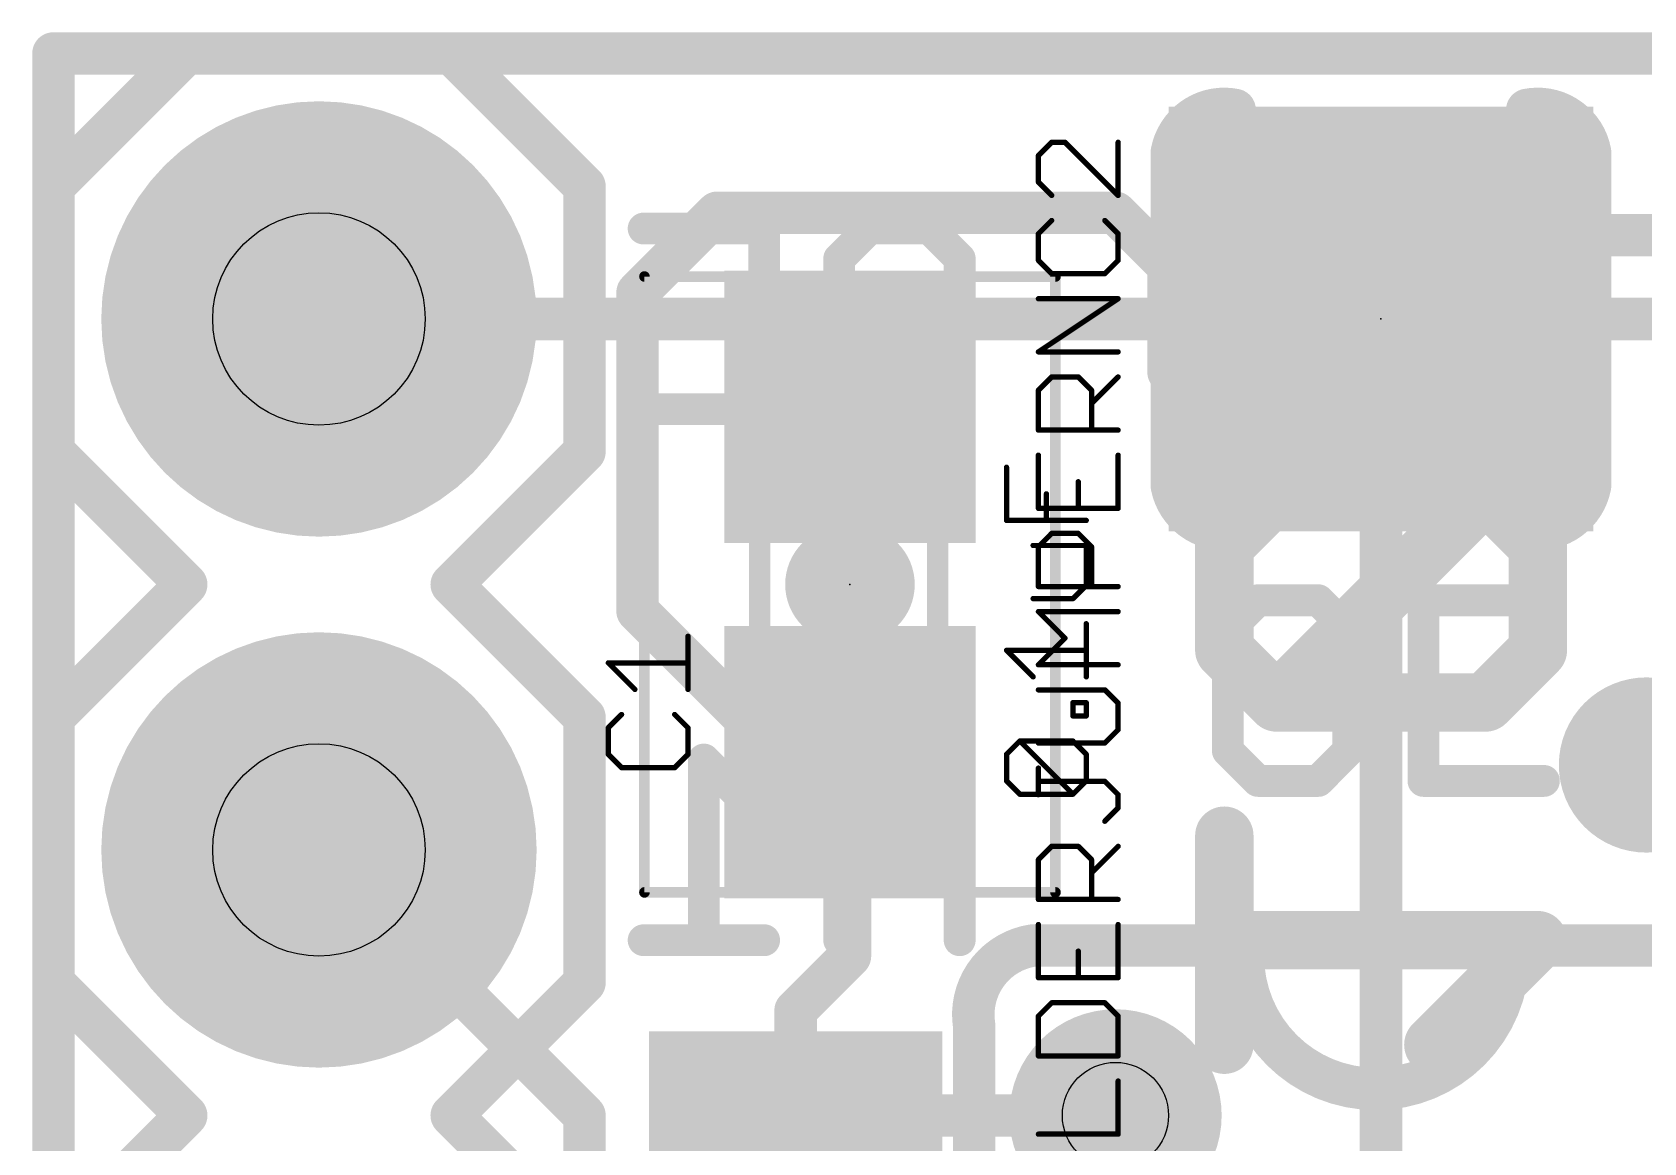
# Model space of a CAD drawing. Extents: x -98 to 13, y 0 to 18.
# Drawn here: x -0.1 to 7.61, y 12.57 to 17.88 of the extents above; entities that cross this region are included whole.
import ezdxf

# ---------------------------------------------------------------- set-up
doc = ezdxf.new("R2010")
doc.units = 0
for name, color, linetype in [('1', 12, 'CONTINUOUS'), ('16', 132, 'CONTINUOUS'), ('17', 110, 'CONTINUOUS'), ('18', 110, 'CONTINUOUS'), ('20', 53, 'CONTINUOUS'), ('21', 53, 'CONTINUOUS'), ('22', 53, 'CONTINUOUS'), ('23', 53, 'CONTINUOUS'), ('25', 253, 'CONTINUOUS'), ('27', 253, 'CONTINUOUS'), ('29', 253, 'CONTINUOUS'), ('30', 253, 'CONTINUOUS'), ('31', 253, 'CONTINUOUS'), ('39', 12, 'CONTINUOUS'), ('44', 253, 'CONTINUOUS'), ('51', 53, 'CONTINUOUS')]:
    doc.layers.add(name, color=color, linetype=linetype)

# ---------------------------------------------------------------- blocks, each defined once
blk = doc.blocks.new('RECT')
blk.add_solid([(-0.5, -0.5), (0.5, -0.5), (-0.5, 0.5), (0.5, 0.5)])
blk = doc.blocks.new('PIE')
at = {"const_width": 0.5}
blk.add_lwpolyline([(0, -0.25, 1), (0, 0.25, 1), (0, -0.25)], format="xyb", dxfattribs=at)
blk = doc.blocks.new('ROUNDP')
at = {"const_width": 0.5}
blk.add_lwpolyline([(0, -0.25, 1), (0, 0.25, 1), (0, -0.25)], format="xyb", dxfattribs=at)
blk = doc.blocks.new('ROUNDV')
at = {"const_width": 0.5}
blk.add_lwpolyline([(0, -0.25, 1), (0, 0.25, 1), (0, -0.25)], format="xyb", dxfattribs=at)

msp = doc.modelspace()

# ---------------------------------------------------------------- linework, layer by layer
at = {"layer": '1'}
for points, const_width in [([(0, 17.78), (12.7, 17.78)], 0.2032), ([(0, 0), (0, 17.78)], 0.2032), ([(3.175, 17.018), (2.794, 16.637)], 0.2032), ([(5.08, 17.018), (3.175, 17.018)], 0.2032), ([(5.334, 16.764), (5.08, 17.018)], 0.2032), ([(6.35, 16.9109), (7.8939, 16.9109)], 0.2032), ([(5.334, 16.256), (5.334, 16.764)], 0.2032), ([(2.794, 15.113), (2.794, 16.637)], 0.2032), ([(5.4927, 16.0973), (5.334, 16.256)], 0.2032), ([(6.35, 16.0973), (5.4927, 16.0973)], 0.2032), ([(3.317, 14.59), (2.794, 15.113)], 0.2032), ([(3.81, 14.39), (3.317, 14.59)], 0.2032), ([(3.81, 14.39), (3.81, 13.97)], 0.254), ([(3.81, 13.462), (3.81, 14.39)], 0.2032), ([(2.54, 12.7), (1.27, 13.97)], 0.2032), ([(3.55, 13.202), (3.81, 13.462)], 0.2032), ([(3.55, 12.7), (3.55, 13.202)], 0.2032), ([(2.54, 11.557), (2.54, 12.7)], 0.2032), ([(3.55, 12.7), (5.08, 12.7)], 0.2032)]:
    msp.add_lwpolyline(points, dxfattribs=dict(at, const_width=const_width))
for points, const_width in [([(0, 17.8308, 1), (0, 17.7292)], 0.1016), ([(0.0508, 17.78, 1), (-0.0508, 17.78)], 0.1016), ([(3.175, 17.0688, 1), (3.175, 16.9672)], 0.1016), ([(3.2109, 16.9821, 1), (3.1391, 17.0539)], 0.1016), ([(5.1159, 17.0539, 1), (5.0441, 16.9821)], 0.1016), ([(5.08, 16.9672, 1), (5.08, 17.0688)], 0.1016), ([(6.35, 16.9617, 1), (6.35, 16.8601)], 0.1016), ([(5.3848, 16.764, 1), (5.2832, 16.764)], 0.1016), ([(5.2981, 16.7281, 1), (5.3699, 16.7999)], 0.1016), ([(2.8448, 16.637, 1), (2.7432, 16.637)], 0.1016), ([(2.7581, 16.6729, 1), (2.8299, 16.6011)], 0.1016), ([(5.3699, 16.2919, 1), (5.2981, 16.2201)], 0.1016), ([(5.2832, 16.256, 1), (5.3848, 16.256)], 0.1016), ([(5.4927, 16.1481, 1), (5.4927, 16.0465)], 0.1016), ([(6.35, 16.0465, 1), (6.35, 16.1481)], 0.1016), ([(5.4568, 16.0614, 1), (5.5286, 16.1332)], 0.1016), ([(2.8299, 15.1489, 1), (2.7581, 15.0771)], 0.1016), ([(2.7432, 15.113, 1), (2.8448, 15.113)], 0.1016), ([(3.3361, 14.6371, 1), (3.2979, 14.5429)], 0.1016), ([(3.2811, 14.5541, 1), (3.3529, 14.6259)], 0.1016), ([(3.8735, 14.39, 1), (3.7465, 14.39)], 0.127), ([(3.8608, 14.39, 1), (3.7592, 14.39)], 0.1016), ([(3.7909, 14.3429, 1), (3.8291, 14.4371)], 0.1016), ([(1.3059, 14.0059, 1), (1.2341, 13.9341)], 0.1016), ([(3.7465, 13.97, 1), (3.8735, 13.97)], 0.127), ([(3.7592, 13.462, 1), (3.8608, 13.462)], 0.1016), ([(3.8459, 13.4261, 1), (3.7741, 13.4979)], 0.1016), ([(3.6008, 13.202, 1), (3.4992, 13.202)], 0.1016), ([(3.5141, 13.2379, 1), (3.5859, 13.1661)], 0.1016), ([(2.5908, 12.7, 1), (2.4892, 12.7)], 0.1016), ([(3.55, 12.7508, 1), (3.55, 12.6492)], 0.1016), ([(5.08, 12.6492, 1), (5.08, 12.7508)], 0.1016), ([(2.5041, 12.6641, 1), (2.5759, 12.7359)], 0.1016), ([(3.4992, 12.7, 1), (3.6008, 12.7)], 0.1016)]:
    msp.add_lwpolyline(points, format="xyb", dxfattribs=dict(at, const_width=const_width))
at = {"layer": '16', "const_width": 0.2032}
for points in [[(0, 17.78), (12.7, 17.78)], [(0, 0), (0, 17.78)], [(6.35, 16.51), (1.27, 16.51)], [(6.35, 6.35), (6.35, 16.51)], [(11.43, 16.51), (6.35, 16.51)], [(5.08, 12.7), (5.08, 4.064)]]:
    msp.add_lwpolyline(points, dxfattribs=at)
at = {"layer": '16', "const_width": 0.1016}
for points in [[(0, 17.8308, 1), (0, 17.7292)], [(0.0508, 17.78, 1), (-0.0508, 17.78)], [(1.27, 16.5608, 1), (1.27, 16.4592)], [(6.4008, 16.51, 1), (6.2992, 16.51)], [(6.35, 16.5608, 1), (6.35, 16.4592)], [(6.35, 16.4592, 1), (6.35, 16.5608)], [(5.1308, 12.7, 1), (5.0292, 12.7)]]:
    msp.add_lwpolyline(points, format="xyb", dxfattribs=at)
at = {"layer": '20', "const_width": 0.2032}
for points in [[(12.7, 17.78), (0, 17.78)], [(0, 17.78), (0, 0)]]:
    msp.add_lwpolyline(points, dxfattribs=at)
at = {"layer": '20', "const_width": 0.1016}
for points in [[(0, 17.8308, 1), (0, 17.7292)], [(0.0508, 17.78, 1), (-0.0508, 17.78)]]:
    msp.add_lwpolyline(points, format="xyb", dxfattribs=at)
at = {"layer": '21'}
for points, const_width in [([(0, 17.145), (0.635, 17.78)], 0.2032), ([(0.635, 17.78), (1.905, 17.78)], 0.2032), ([(1.905, 17.78), (2.54, 17.145)], 0.2032), ([(5.35, 15.71), (5.35, 17.31)], 0.2032), ([(7.35, 17.31), (7.35, 15.71)], 0.2032), ([(0, 15.875), (0, 17.145)], 0.2032), ([(2.54, 17.145), (2.54, 15.875)], 0.2032), ([(0, 15.875), (0.635, 15.24)], 0.2032), ([(1.905, 15.24), (2.54, 15.875)], 0.2032), ([(3.7795, 15.24), (3.8405, 15.24)], 0.5588), ([(0, 14.605), (0.635, 15.24)], 0.2032), ([(1.905, 15.24), (2.54, 14.605)], 0.2032), ([(5.7617, 15.1645), (5.6177, 15.0205)], 0.1524), ([(6.0499, 15.1645), (5.7617, 15.1645)], 0.1524), ([(6.1939, 15.0205), (6.0499, 15.1645)], 0.1524), ([(7.1294, 15.1645), (6.5532, 15.1645)], 0.1524), ([(6.5532, 15.1645), (6.5532, 14.3002)], 0.1524), ([(5.6177, 15.0205), (5.6177, 14.4443)], 0.1524), ([(6.1939, 14.4443), (6.1939, 15.0205)], 0.1524), ([(6.5532, 14.7324), (6.8413, 14.7324)], 0.1524), ([(0, 13.335), (0, 14.605)], 0.2032), ([(2.54, 14.605), (2.54, 13.335)], 0.2032), ([(5.6177, 14.4443), (5.7617, 14.3002)], 0.1524), ([(6.0499, 14.3002), (6.1939, 14.4443)], 0.1524), ([(5.7617, 14.3002), (6.0499, 14.3002)], 0.1524), ([(6.5532, 14.3002), (7.1294, 14.3002)], 0.1524), ([(4.6847, 13.5128), (5.6896, 13.5128)], 0.2032), ([(7.8026, 13.5128), (6.9596, 13.5128)], 0.2032), ([(0.635, 12.7), (0, 13.335)], 0.2032), ([(2.54, 13.335), (1.905, 12.7)], 0.2032), ([(4.4037, 13.1318), (4.4037, 4.5482)], 0.2032), ([(0, 12.065), (0.635, 12.7)], 0.2032), ([(1.905, 12.7), (2.54, 12.065)], 0.2032)]:
    msp.add_lwpolyline(points, dxfattribs=dict(at, const_width=const_width))
for points, const_width in [([(0.635, 17.8308, 1), (0.635, 17.7292)], 0.1016), ([(0.6709, 17.7441, 1), (0.5991, 17.8159)], 0.1016), ([(1.9409, 17.8159, 1), (1.8691, 17.7441)], 0.1016), ([(1.905, 17.7292, 1), (1.905, 17.8308)], 0.1016), ([(5.65, 17.51, 0.4144), (5.35, 17.31)], 0.2032), ([(5.64, 17.4602, 1), (5.66, 17.5598)], 0.1016), ([(7.35, 17.31, 0.4144), (7.05, 17.51)], 0.2032), ([(7.04, 17.5598, 1), (7.06, 17.4602)], 0.1016), ([(5.4008, 17.31, 1), (5.2992, 17.31)], 0.1016), ([(5.3002, 17.3199, 1), (5.3998, 17.3001)], 0.1016), ([(7.4008, 17.31, 1), (7.2992, 17.31)], 0.1016), ([(7.3002, 17.3001, 1), (7.3998, 17.3199)], 0.1016), ([(0.0508, 17.145, 1), (-0.0508, 17.145)], 0.1016), ([(-0.0359, 17.1809, 1), (0.0359, 17.1091)], 0.1016), ([(2.5908, 17.145, 1), (2.4892, 17.145)], 0.1016), ([(2.5041, 17.1091, 1), (2.5759, 17.1809)], 0.1016), ([(0.0359, 15.9109, 1), (-0.0359, 15.8391)], 0.1016), ([(2.5759, 15.8391, 1), (2.5041, 15.9109)], 0.1016), ([(-0.0508, 15.875, 1), (0.0508, 15.875)], 0.1016), ([(2.4892, 15.875, 1), (2.5908, 15.875)], 0.1016), ([(5.35, 15.71, 0.4144), (5.65, 15.51)], 0.2032), ([(5.3998, 15.7199, 1), (5.3002, 15.7001)], 0.1016), ([(7.05, 15.51, 0.4146), (7.35, 15.71)], 0.2032), ([(7.3998, 15.7001, 1), (7.3002, 15.7199)], 0.1016), ([(5.2992, 15.71, 1), (5.4008, 15.71)], 0.1016), ([(7.2992, 15.71, 1), (7.4008, 15.71)], 0.1016), ([(5.66, 15.4602, 1), (5.64, 15.5598)], 0.1016), ([(7.06, 15.5598, 1), (7.04, 15.4602)], 0.1016), ([(3.7795, 15.3797, 1), (3.7795, 15.1003)], 0.2794), ([(3.8405, 15.1003, 1), (3.8405, 15.3797)], 0.2794), ([(0.6709, 15.2041, 1), (0.5991, 15.2759)], 0.1016), ([(1.9409, 15.2759, 1), (1.8691, 15.2041)], 0.1016), ([(0.5991, 15.2041, 1), (0.6709, 15.2759)], 0.1016), ([(1.8691, 15.2759, 1), (1.9409, 15.2041)], 0.1016), ([(5.7617, 15.2026, 1), (5.7617, 15.1264)], 0.0762), ([(5.7887, 15.1376, 1), (5.7348, 15.1915)], 0.0762), ([(6.0768, 15.1915, 1), (6.0229, 15.1376)], 0.0762), ([(6.0499, 15.1264, 1), (6.0499, 15.2026)], 0.0762), ([(6.5532, 15.2026, 1), (6.5532, 15.1264)], 0.0762), ([(6.5913, 15.1645, 1), (6.5151, 15.1645)], 0.0762), ([(7.1294, 15.1264, 1), (7.1294, 15.2026)], 0.0762), ([(5.5907, 15.0474, 1), (5.6446, 14.9935)], 0.0762), ([(5.6558, 15.0205, 1), (5.5796, 15.0205)], 0.0762), ([(6.232, 15.0205, 1), (6.1558, 15.0205)], 0.0762), ([(6.167, 14.9935, 1), (6.2208, 15.0474)], 0.0762), ([(6.5532, 14.7705, 1), (6.5532, 14.6943)], 0.0762), ([(6.8413, 14.6943, 1), (6.8413, 14.7705)], 0.0762), ([(0.0508, 14.605, 1), (-0.0508, 14.605)], 0.1016), ([(-0.0359, 14.6409, 1), (0.0359, 14.5691)], 0.1016), ([(2.5908, 14.605, 1), (2.4892, 14.605)], 0.1016), ([(2.5041, 14.5691, 1), (2.5759, 14.6409)], 0.1016), ([(5.6446, 14.4712, 1), (5.5907, 14.4173)], 0.0762), ([(6.2208, 14.4173, 1), (6.167, 14.4712)], 0.0762), ([(5.5796, 14.4443, 1), (5.6558, 14.4443)], 0.0762), ([(6.1558, 14.4443, 1), (6.232, 14.4443)], 0.0762), ([(5.7617, 14.3383, 1), (5.7617, 14.2621)], 0.0762), ([(5.7348, 14.2733, 1), (5.7887, 14.3271)], 0.0762), ([(6.0229, 14.3271, 1), (6.0768, 14.2733)], 0.0762), ([(6.0499, 14.2621, 1), (6.0499, 14.3383)], 0.0762), ([(6.5532, 14.3383, 1), (6.5532, 14.2621)], 0.0762), ([(6.5151, 14.3002, 1), (6.5913, 14.3002)], 0.0762), ([(7.1294, 14.2621, 1), (7.1294, 14.3383)], 0.0762), ([(4.6847, 13.5128, 0.4145), (4.4037, 13.1318)], 0.2032), ([(4.6847, 13.5636, 1), (4.6847, 13.462)], 0.1016), ([(4.6923, 13.4626, 1), (4.6771, 13.563)], 0.1016), ([(5.6896, 13.462, 1), (5.6896, 13.5636)], 0.1016), ([(6.9596, 13.5636, 1), (6.9596, 13.462)], 0.1016), ([(5.6896, 13.462, 1), (6.9596, 13.462)], 0.2032), ([(5.7404, 13.462, 1), (5.6388, 13.462)], 0.1016), ([(7.0104, 13.462, 1), (6.9088, 13.462)], 0.1016), ([(0.0359, 13.3709, 1), (-0.0359, 13.2991)], 0.1016), ([(2.5759, 13.2991, 1), (2.5041, 13.3709)], 0.1016), ([(-0.0508, 13.335, 1), (0.0508, 13.335)], 0.1016), ([(2.4892, 13.335, 1), (2.5908, 13.335)], 0.1016), ([(4.4545, 13.1318, 1), (4.3529, 13.1318)], 0.1016), ([(4.3535, 13.1242, 1), (4.4539, 13.1394)], 0.1016), ([(0.6709, 12.6641, 1), (0.5991, 12.7359)], 0.1016), ([(1.9409, 12.7359, 1), (1.8691, 12.6641)], 0.1016), ([(0.5991, 12.6641, 1), (0.6709, 12.7359)], 0.1016), ([(1.8691, 12.7359, 1), (1.9409, 12.6641)], 0.1016)]:
    msp.add_lwpolyline(points, format="xyb", dxfattribs=dict(at, const_width=const_width))
at = {"layer": '22'}
for points, const_width in [([(6.3506, 16.3126), (6.3506, 17.3126)], 0.2794), ([(5.6007, 17.0626), (7.1006, 17.0626)], 0.2794), ([(7.1006, 17.0626), (6.3506, 16.3126)], 0.2794), ([(2.8231, 16.9425), (3.3993, 16.9425)], 0.1524), ([(3.3993, 16.9425), (3.3993, 16.0782)], 0.1524), ([(3.7586, 16.7985), (3.9027, 16.9425)], 0.1524), ([(3.9027, 16.9425), (4.1908, 16.9425)], 0.1524), ([(4.1908, 16.9425), (4.3348, 16.7985)], 0.1524), ([(3.7586, 16.2223), (3.7586, 16.7985)], 0.1524), ([(4.3348, 16.7985), (4.3348, 16.2223)], 0.1524), ([(3.3993, 16.5104), (3.1112, 16.5104)], 0.1524), ([(3.9027, 16.0782), (3.7586, 16.2223)], 0.1524), ([(4.3348, 16.2223), (4.1908, 16.0782)], 0.1524), ([(3.3993, 16.0782), (2.8231, 16.0782)], 0.1524), ([(4.1908, 16.0782), (3.9027, 16.0782)], 0.1524), ([(5.8507, 15.6754), (5.6007, 15.4254)], 0.2794), ([(6.8506, 15.6754), (5.8507, 15.6754)], 0.2794), ([(5.8507, 14.6755), (6.8506, 15.6754)], 0.2794), ([(7.1006, 15.4254), (6.8506, 15.6754)], 0.2794), ([(5.6007, 15.4254), (5.6007, 14.9255)], 0.2794), ([(7.1006, 14.9255), (7.1006, 15.4254)], 0.2794), ([(5.6007, 14.9255), (5.8507, 14.6755)], 0.2794), ([(6.8506, 14.6755), (7.1006, 14.9255)], 0.2794), ([(5.8507, 14.6755), (6.8506, 14.6755)], 0.2794), ([(3.3993, 14.1144), (3.1112, 14.4025)], 0.1524), ([(3.1112, 14.4025), (3.1112, 13.5382)], 0.1524), ([(4.0467, 14.4025), (3.7586, 14.1144)], 0.1524), ([(4.3348, 14.1144), (4.0467, 14.4025)], 0.1524), ([(3.7586, 14.1144), (3.7586, 13.5382)], 0.1524), ([(4.3348, 13.5382), (4.3348, 14.1144)], 0.1524), ([(5.6007, 13.0383), (5.6007, 14.0382)], 0.2794), ([(4.3348, 13.9704), (3.7586, 13.9704)], 0.1524), ([(7.1006, 13.5383), (5.6007, 13.5383)], 0.2794), ([(6.6006, 13.0383), (7.1006, 13.5383)], 0.2794), ([(3.3993, 13.5382), (2.8231, 13.5382)], 0.1524)]:
    msp.add_lwpolyline(points, dxfattribs=dict(at, const_width=const_width))
for points, const_width in [([(6.4205, 17.3126, 1), (6.2808, 17.3126)], 0.1397), ([(5.6007, 17.1324, 1), (5.6007, 16.9927)], 0.1397), ([(7.15, 17.0132, 1), (7.0512, 17.112)], 0.1397), ([(7.1006, 16.9927, 1), (7.1006, 17.1324)], 0.1397), ([(2.8231, 16.9806, 1), (2.8231, 16.9044)], 0.0762), ([(3.4374, 16.9425, 1), (3.3612, 16.9425)], 0.0762), ([(3.3993, 16.9044, 1), (3.3993, 16.9806)], 0.0762), ([(3.9027, 16.9806, 1), (3.9027, 16.9044)], 0.0762), ([(3.9296, 16.9156, 1), (3.8757, 16.9695)], 0.0762), ([(4.2177, 16.9695, 1), (4.1638, 16.9156)], 0.0762), ([(4.1908, 16.9044, 1), (4.1908, 16.9806)], 0.0762), ([(3.7967, 16.7985, 1), (3.7205, 16.7985)], 0.0762), ([(3.7317, 16.8254, 1), (3.7856, 16.7715)], 0.0762), ([(4.3729, 16.7985, 1), (4.2967, 16.7985)], 0.0762), ([(4.3079, 16.7715, 1), (4.3618, 16.8254)], 0.0762), ([(3.1112, 16.5485, 1), (3.1112, 16.4723)], 0.0762), ([(3.3993, 16.4723, 1), (3.3993, 16.5485)], 0.0762), ([(6.3012, 16.362, 1), (6.4, 16.2632)], 0.1397), ([(6.2808, 16.3126, 1), (6.4205, 16.3126)], 0.1397), ([(3.7856, 16.2492, 1), (3.7317, 16.1953)], 0.0762), ([(4.3618, 16.1953, 1), (4.3079, 16.2492)], 0.0762), ([(3.7205, 16.2223, 1), (3.7967, 16.2223)], 0.0762), ([(4.2967, 16.2223, 1), (4.3729, 16.2223)], 0.0762), ([(2.8231, 16.1163, 1), (2.8231, 16.0401)], 0.0762), ([(3.3612, 16.0782, 1), (3.4374, 16.0782)], 0.0762), ([(3.3993, 16.0401, 1), (3.3993, 16.1163)], 0.0762), ([(3.9027, 16.1163, 1), (3.9027, 16.0401)], 0.0762), ([(3.8757, 16.0513, 1), (3.9296, 16.1051)], 0.0762), ([(4.1638, 16.1051, 1), (4.2177, 16.0513)], 0.0762), ([(4.1908, 16.0401, 1), (4.1908, 16.1163)], 0.0762), ([(5.8507, 15.7453, 1), (5.8507, 15.6056)], 0.1397), ([(5.9001, 15.626, 1), (5.8013, 15.7248)], 0.1397), ([(6.9, 15.7248, 1), (6.8012, 15.626)], 0.1397), ([(6.9, 15.626, 1), (6.8012, 15.7248)], 0.1397), ([(6.8506, 15.6056, 1), (6.8506, 15.7453)], 0.1397), ([(5.6706, 15.4254, 1), (5.5309, 15.4254)], 0.1397), ([(5.5513, 15.4748, 1), (5.6501, 15.376)], 0.1397), ([(7.1704, 15.4254, 1), (7.0307, 15.4254)], 0.1397), ([(7.0512, 15.376, 1), (7.15, 15.4748)], 0.1397), ([(5.6501, 14.9749, 1), (5.5513, 14.8761)], 0.1397), ([(7.15, 14.8761, 1), (7.0512, 14.9749)], 0.1397), ([(5.5309, 14.9255, 1), (5.6706, 14.9255)], 0.1397), ([(7.0307, 14.9255, 1), (7.1704, 14.9255)], 0.1397), ([(5.8507, 14.7453, 1), (5.8507, 14.6056)], 0.1397), ([(6.8506, 14.6056, 1), (6.8506, 14.7453)], 0.1397), ([(5.8013, 14.7249, 1), (5.9001, 14.6261)], 0.1397), ([(5.8013, 14.6261, 1), (5.9001, 14.7249)], 0.1397), ([(6.8012, 14.7249, 1), (6.9, 14.6261)], 0.1397), ([(3.1381, 14.4295, 1), (3.0843, 14.3756)], 0.0762), ([(3.1493, 14.4025, 1), (3.0731, 14.4025)], 0.0762), ([(4.0737, 14.4295, 1), (4.0198, 14.3756)], 0.0762), ([(4.0737, 14.3756, 1), (4.0198, 14.4295)], 0.0762), ([(3.7967, 14.1144, 1), (3.7205, 14.1144)], 0.0762), ([(4.3729, 14.1144, 1), (4.2967, 14.1144)], 0.0762), ([(3.3724, 14.0875, 1), (3.4263, 14.1414)], 0.0762), ([(3.7317, 14.1414, 1), (3.7856, 14.0875)], 0.0762), ([(4.3079, 14.0875, 1), (4.3618, 14.1414)], 0.0762), ([(5.6706, 14.0382, 1), (5.5309, 14.0382)], 0.1397), ([(3.7586, 14.0085, 1), (3.7586, 13.9323)], 0.0762), ([(4.3348, 13.9323, 1), (4.3348, 14.0085)], 0.0762), ([(5.6007, 13.6081, 1), (5.6007, 13.4684)], 0.1397), ([(7.15, 13.4889, 1), (7.0512, 13.5877)], 0.1397), ([(7.1006, 13.4684, 1), (7.1006, 13.6081)], 0.1397), ([(2.8231, 13.5763, 1), (2.8231, 13.5001)], 0.0762), ([(3.0731, 13.5382, 1), (3.1493, 13.5382)], 0.0762), ([(3.3993, 13.5001, 1), (3.3993, 13.5763)], 0.0762), ([(3.7205, 13.5382, 1), (3.7967, 13.5382)], 0.0762), ([(4.2967, 13.5382, 1), (4.3729, 13.5382)], 0.0762), ([(5.5309, 13.0383, 1), (5.6706, 13.0383)], 0.1397), ([(6.5512, 13.0877, 1), (6.65, 12.9889)], 0.1397)]:
    msp.add_lwpolyline(points, format="xyb", dxfattribs=dict(at, const_width=const_width))
at = {"layer": '23'}
for p in [(6.35, 16.51), (3.81, 15.24)]:
    msp.add_point(p, dxfattribs=at)
at = {"layer": '25', "const_width": 0.0254}
for points in [[(3.0353, 14.7379), (3.0353, 14.9921)], [(2.7811, 14.7379), (2.654, 14.865)], [(2.654, 14.865), (3.0353, 14.865)], [(2.7175, 14.6179), (2.654, 14.5544)], [(3.0353, 14.5544), (2.9717, 14.6179)], [(2.654, 14.5544), (2.654, 14.4273)], [(3.0353, 14.4273), (3.0353, 14.5544)], [(2.654, 14.4273), (2.7175, 14.3637)], [(2.9717, 14.3637), (3.0353, 14.4273)], [(2.7175, 14.3637), (2.9717, 14.3637)]]:
    msp.add_lwpolyline(points, dxfattribs=at)
at = {"layer": '25', "const_width": 0.0127}
for points in [[(3.0417, 14.9921, 1), (3.029, 14.9921)], [(2.6585, 14.8695, 1), (2.6495, 14.8605)], [(2.654, 14.8714, 1), (2.654, 14.8587)], [(3.0353, 14.8587, 1), (3.0353, 14.8714)], [(2.7766, 14.7334, 1), (2.7856, 14.7424)], [(3.029, 14.7379, 1), (3.0417, 14.7379)], [(2.722, 14.6134, 1), (2.713, 14.6224)], [(2.9762, 14.6224, 1), (2.9673, 14.6134)], [(2.6603, 14.5544, 1), (2.6476, 14.5544)], [(2.6495, 14.5589, 1), (2.6585, 14.5499)], [(3.0417, 14.5544, 1), (3.029, 14.5544)], [(3.0308, 14.5499, 1), (3.0398, 14.5589)], [(2.6585, 14.4317, 1), (2.6495, 14.4228)], [(2.6476, 14.4273, 1), (2.6603, 14.4273)], [(3.029, 14.4273, 1), (3.0417, 14.4273)], [(3.0398, 14.4228, 1), (3.0308, 14.4317)], [(2.7175, 14.3701, 1), (2.7175, 14.3574)], [(2.713, 14.3592, 1), (2.722, 14.3682)], [(2.9673, 14.3682, 1), (2.9762, 14.3592)], [(2.9717, 14.3574, 1), (2.9717, 14.3701)]]:
    msp.add_lwpolyline(points, format="xyb", dxfattribs=at)
at = {"layer": '27', "const_width": 0.0254}
for points in [[(4.7749, 17.3552), (4.7114, 17.2916)], [(4.8385, 17.3552), (4.7749, 17.3552)], [(5.0927, 17.101), (4.8385, 17.3552)], [(5.0927, 17.3552), (5.0927, 17.101)], [(4.7114, 17.2916), (4.7114, 17.1645)], [(4.7114, 17.1645), (4.7749, 17.101)], [(4.7749, 16.981), (4.7114, 16.9174)], [(5.0927, 16.9174), (5.0291, 16.981)], [(4.7114, 16.9174), (4.7114, 16.7903)], [(5.0927, 16.7903), (5.0927, 16.9174)], [(4.7114, 16.7903), (4.7749, 16.7268)], [(4.7749, 16.7268), (5.0291, 16.7268)], [(5.0291, 16.7268), (5.0927, 16.7903)], [(4.7114, 16.3526), (5.0927, 16.6068)], [(5.0927, 16.6068), (4.7114, 16.6068)], [(5.0927, 16.3526), (4.7114, 16.3526)], [(4.7114, 16.169), (4.7749, 16.2326)], [(4.7749, 16.2326), (4.902, 16.2326)], [(4.902, 16.2326), (4.9656, 16.169)], [(4.9656, 16.1055), (5.0927, 16.2326)], [(4.7114, 15.9784), (4.7114, 16.169)], [(4.9656, 16.169), (4.9656, 15.9784)], [(5.0927, 15.9784), (4.7114, 15.9784)], [(4.559, 15.5464), (4.559, 15.8006)], [(4.7114, 15.8584), (4.7114, 15.6041)], [(5.0927, 15.6041), (5.0927, 15.8584)], [(4.902, 15.6041), (4.902, 15.7313)], [(4.7496, 15.5464), (4.7496, 15.6735)], [(4.7114, 15.6041), (5.0927, 15.6041)], [(4.9403, 15.5464), (4.559, 15.5464)], [(4.7114, 15.4206), (4.7749, 15.4842)], [(4.7749, 15.4842), (4.902, 15.4842)], [(4.902, 15.4842), (4.9656, 15.4206)], [(4.9403, 15.4264), (4.6861, 15.4264)], [(4.7114, 15.2299), (4.7114, 15.4206)], [(4.9403, 15.2358), (4.9403, 15.4264)], [(4.9656, 15.4206), (4.9656, 15.2299)], [(5.0927, 15.2299), (4.7114, 15.2299)], [(4.8767, 15.1722), (4.9403, 15.2358)], [(4.6861, 15.1722), (4.8767, 15.1722)], [(4.8385, 14.9828), (4.7114, 15.11)], [(4.7114, 15.11), (5.0927, 15.11)], [(4.9403, 14.798), (4.9403, 15.0522)], [(4.7114, 14.8557), (4.8385, 14.9828)], [(4.6861, 14.798), (4.559, 14.9251)], [(4.559, 14.9251), (4.9403, 14.9251)], [(5.0927, 14.8557), (4.7114, 14.8557)], [(5.0291, 14.7357), (4.7114, 14.7357)], [(5.0927, 14.6722), (5.0291, 14.7357)], [(4.8767, 14.6109), (4.8767, 14.6745)], [(4.8767, 14.6745), (4.9403, 14.6745)], [(4.9403, 14.6745), (4.9403, 14.6109)], [(5.0927, 14.5451), (5.0927, 14.6722)], [(4.9403, 14.6109), (4.8767, 14.6109)], [(4.559, 14.4274), (4.6225, 14.4909)], [(4.6225, 14.4909), (4.8767, 14.4909)], [(4.8767, 14.2367), (4.6225, 14.4909)], [(4.7114, 14.4815), (5.0291, 14.4815)], [(4.8767, 14.4909), (4.9403, 14.4274)], [(5.0291, 14.4815), (5.0927, 14.5451)], [(4.559, 14.3003), (4.559, 14.4274)], [(4.9403, 14.4274), (4.9403, 14.3003)], [(4.7114, 14.2344), (4.7114, 14.3615)], [(4.6225, 14.2367), (4.559, 14.3003)], [(5.0291, 14.298), (4.7114, 14.298)], [(4.9403, 14.3003), (4.8767, 14.2367)], [(5.0927, 14.2344), (5.0291, 14.298)], [(4.8767, 14.2367), (4.6225, 14.2367)], [(5.0927, 14.1709), (5.0927, 14.2344)], [(5.0291, 14.1073), (5.0927, 14.1709)], [(4.7114, 13.9238), (4.7749, 13.9873)], [(4.7749, 13.9873), (4.902, 13.9873)], [(4.902, 13.9873), (4.9656, 13.9238)], [(4.9656, 13.8602), (5.0927, 13.9873)], [(4.7114, 13.7331), (4.7114, 13.9238)], [(4.9656, 13.9238), (4.9656, 13.7331)], [(5.0927, 13.7331), (4.7114, 13.7331)], [(4.7114, 13.6131), (4.7114, 13.3589)], [(5.0927, 13.3589), (5.0927, 13.6131)], [(4.902, 13.3589), (4.902, 13.486)], [(4.7114, 13.3589), (5.0927, 13.3589)], [(4.7749, 13.2389), (4.7114, 13.1754)], [(4.7114, 13.1754), (4.7114, 12.9847)], [(5.0291, 13.2389), (4.7749, 13.2389)], [(5.0927, 13.1754), (5.0291, 13.2389)], [(5.0927, 12.9847), (5.0927, 13.1754)], [(4.7114, 12.9847), (5.0927, 12.9847)], [(5.0927, 12.6105), (5.0927, 12.8647)], [(4.7114, 12.6105), (5.0927, 12.6105)]]:
    msp.add_lwpolyline(points, dxfattribs=at)
at = {"layer": '27', "const_width": 0.0127}
for points in [[(4.7749, 17.3615, 1), (4.7749, 17.3488)], [(4.7794, 17.3507, 1), (4.7704, 17.3597)], [(4.843, 17.3597, 1), (4.834, 17.3507)], [(4.8385, 17.3488, 1), (4.8385, 17.3615)], [(5.0991, 17.3552, 1), (5.0864, 17.3552)], [(4.7177, 17.2916, 1), (4.705, 17.2916)], [(4.7069, 17.2961, 1), (4.7159, 17.2871)], [(4.705, 17.1645, 1), (4.7177, 17.1645)], [(4.7159, 17.169, 1), (4.7069, 17.16)], [(4.7704, 17.0965, 1), (4.7794, 17.1055)], [(5.0864, 17.101, 1), (5.0991, 17.101)], [(5.0882, 17.0965, 1), (5.0972, 17.1055)], [(4.7794, 16.9765, 1), (4.7704, 16.9855)], [(5.0336, 16.9855, 1), (5.0247, 16.9765)], [(4.7177, 16.9174, 1), (4.705, 16.9174)], [(4.7069, 16.9219, 1), (4.7159, 16.9129)], [(5.0991, 16.9174, 1), (5.0864, 16.9174)], [(5.0882, 16.9129, 1), (5.0972, 16.9219)], [(4.705, 16.7903, 1), (4.7177, 16.7903)], [(4.7159, 16.7948, 1), (4.7069, 16.7858)], [(4.7749, 16.7331, 1), (4.7749, 16.7204)], [(4.7704, 16.7223, 1), (4.7794, 16.7313)], [(5.0247, 16.7313, 1), (5.0336, 16.7223)], [(5.0291, 16.7204, 1), (5.0291, 16.7331)], [(5.0864, 16.7903, 1), (5.0991, 16.7903)], [(5.0972, 16.7858, 1), (5.0882, 16.7948)], [(4.7114, 16.6131, 1), (4.7114, 16.6004)], [(5.0962, 16.6015, 1), (5.0892, 16.6121)], [(5.0927, 16.6004, 1), (5.0927, 16.6131)], [(4.7114, 16.3589, 1), (4.7114, 16.3462)], [(4.7079, 16.3578, 1), (4.7149, 16.3473)], [(5.0927, 16.3462, 1), (5.0927, 16.3589)], [(4.7749, 16.2389, 1), (4.7749, 16.2262)], [(4.7794, 16.2281, 1), (4.7704, 16.2371)], [(4.9065, 16.2371, 1), (4.8975, 16.2281)], [(4.902, 16.2262, 1), (4.902, 16.2389)], [(5.0972, 16.2281, 1), (5.0882, 16.2371)], [(4.7177, 16.169, 1), (4.705, 16.169)], [(4.7069, 16.1735, 1), (4.7159, 16.1645)], [(4.9719, 16.169, 1), (4.9592, 16.169)], [(4.9611, 16.1099, 1), (4.9701, 16.101)], [(4.9611, 16.1645, 1), (4.9701, 16.1735)], [(4.705, 15.9784, 1), (4.7177, 15.9784)], [(4.7114, 15.9847, 1), (4.7114, 15.972)], [(4.9592, 15.9784, 1), (4.9719, 15.9784)], [(5.0927, 15.972, 1), (5.0927, 15.9847)], [(4.5653, 15.8006, 1), (4.5526, 15.8006)], [(4.7177, 15.8584, 1), (4.705, 15.8584)], [(5.0991, 15.8584, 1), (5.0864, 15.8584)], [(4.9084, 15.7313, 1), (4.8957, 15.7313)], [(4.756, 15.6735, 1), (4.7433, 15.6735)], [(4.705, 15.6041, 1), (4.7177, 15.6041)], [(4.7114, 15.6105, 1), (4.7114, 15.5978)], [(4.8957, 15.6041, 1), (4.9084, 15.6041)], [(5.0864, 15.6041, 1), (5.0991, 15.6041)], [(5.0927, 15.5978, 1), (5.0927, 15.6105)], [(4.5526, 15.5464, 1), (4.5653, 15.5464)], [(4.559, 15.5528, 1), (4.559, 15.5401)], [(4.7433, 15.5464, 1), (4.756, 15.5464)], [(4.7749, 15.4905, 1), (4.7749, 15.4778)], [(4.7794, 15.4797, 1), (4.7704, 15.4886)], [(4.9065, 15.4886, 1), (4.8975, 15.4797)], [(4.902, 15.4778, 1), (4.902, 15.4905)], [(4.9403, 15.5401, 1), (4.9403, 15.5528)], [(4.6861, 15.4328, 1), (4.6861, 15.4201)], [(4.7177, 15.4206, 1), (4.705, 15.4206)], [(4.7069, 15.4251, 1), (4.7159, 15.4161)], [(4.9467, 15.4264, 1), (4.934, 15.4264)], [(4.9403, 15.4201, 1), (4.9403, 15.4328)], [(4.9719, 15.4206, 1), (4.9592, 15.4206)], [(4.9611, 15.4161, 1), (4.9701, 15.4251)], [(4.705, 15.2299, 1), (4.7177, 15.2299)], [(4.7114, 15.2363, 1), (4.7114, 15.2236)], [(4.934, 15.2358, 1), (4.9467, 15.2358)], [(4.9448, 15.2313, 1), (4.9358, 15.2403)], [(4.9592, 15.2299, 1), (4.9719, 15.2299)], [(5.0927, 15.2236, 1), (5.0927, 15.2363)], [(4.6861, 15.1786, 1), (4.6861, 15.1659)], [(4.7114, 15.1163, 1), (4.7114, 15.1036)], [(4.7159, 15.1144, 1), (4.7069, 15.1055)], [(4.8723, 15.1767, 1), (4.8812, 15.1677)], [(4.8767, 15.1659, 1), (4.8767, 15.1786)], [(5.0927, 15.1036, 1), (5.0927, 15.1163)], [(4.9467, 15.0522, 1), (4.934, 15.0522)], [(4.843, 14.9784, 1), (4.834, 14.9873)], [(4.834, 14.9784, 1), (4.843, 14.9873)], [(4.5635, 14.9296, 1), (4.5545, 14.9206)], [(4.559, 14.9315, 1), (4.559, 14.9188)], [(4.9403, 14.9188, 1), (4.9403, 14.9315)], [(4.6816, 14.7935, 1), (4.6906, 14.8025)], [(4.7114, 14.8621, 1), (4.7114, 14.8494)], [(4.7069, 14.8602, 1), (4.7159, 14.8512)], [(4.934, 14.798, 1), (4.9467, 14.798)], [(5.0927, 14.8494, 1), (5.0927, 14.8621)], [(4.7114, 14.7421, 1), (4.7114, 14.7294)], [(5.0336, 14.7402, 1), (5.0247, 14.7313)], [(5.0291, 14.7294, 1), (5.0291, 14.7421)], [(4.8831, 14.6745, 1), (4.8704, 14.6745)], [(4.8767, 14.6808, 1), (4.8767, 14.6681)], [(4.9467, 14.6745, 1), (4.934, 14.6745)], [(4.9403, 14.6681, 1), (4.9403, 14.6808)], [(5.0991, 14.6722, 1), (5.0864, 14.6722)], [(5.0882, 14.6677, 1), (5.0972, 14.6767)], [(4.8767, 14.6173, 1), (4.8767, 14.6046)], [(4.8704, 14.6109, 1), (4.8831, 14.6109)], [(4.934, 14.6109, 1), (4.9467, 14.6109)], [(4.9403, 14.6046, 1), (4.9403, 14.6173)], [(4.6225, 14.4973, 1), (4.6225, 14.4846)], [(4.627, 14.4954, 1), (4.618, 14.4864)], [(4.627, 14.4864, 1), (4.618, 14.4954)], [(4.7114, 14.4879, 1), (4.7114, 14.4752)], [(4.8812, 14.4954, 1), (4.8723, 14.4864)], [(4.8767, 14.4846, 1), (4.8767, 14.4973)], [(5.0291, 14.4752, 1), (5.0291, 14.4879)], [(5.0864, 14.5451, 1), (5.0991, 14.5451)], [(5.0972, 14.5406, 1), (5.0882, 14.5496)], [(4.5653, 14.4274, 1), (4.5526, 14.4274)], [(4.5545, 14.4319, 1), (4.5635, 14.4229)], [(4.9467, 14.4274, 1), (4.934, 14.4274)], [(4.9358, 14.4229, 1), (4.9448, 14.4319)], [(5.0247, 14.486, 1), (5.0336, 14.477)], [(4.7177, 14.3615, 1), (4.705, 14.3615)], [(4.5526, 14.3003, 1), (4.5653, 14.3003)], [(4.5635, 14.3047, 1), (4.5545, 14.2958)], [(4.7114, 14.3043, 1), (4.7114, 14.2916)], [(4.934, 14.3003, 1), (4.9467, 14.3003)], [(4.9448, 14.2958, 1), (4.9358, 14.3047)], [(5.0336, 14.3025, 1), (5.0247, 14.2935)], [(5.0291, 14.2916, 1), (5.0291, 14.3043)], [(4.6225, 14.2431, 1), (4.6225, 14.2304)], [(4.618, 14.2322, 1), (4.627, 14.2412)], [(4.705, 14.2344, 1), (4.7177, 14.2344)], [(4.8723, 14.2412, 1), (4.8812, 14.2322)], [(4.8723, 14.2322, 1), (4.8812, 14.2412)], [(4.8767, 14.2304, 1), (4.8767, 14.2431)], [(5.0991, 14.2344, 1), (5.0864, 14.2344)], [(5.0882, 14.2299, 1), (5.0972, 14.2389)], [(5.0247, 14.1118, 1), (5.0336, 14.1028)], [(5.0864, 14.1709, 1), (5.0991, 14.1709)], [(5.0972, 14.1664, 1), (5.0882, 14.1754)], [(4.7749, 13.9937, 1), (4.7749, 13.981)], [(4.7794, 13.9828, 1), (4.7704, 13.9918)], [(4.9065, 13.9918, 1), (4.8975, 13.9828)], [(4.902, 13.981, 1), (4.902, 13.9937)], [(5.0972, 13.9828, 1), (5.0882, 13.9918)], [(4.7177, 13.9238, 1), (4.705, 13.9238)], [(4.7069, 13.9283, 1), (4.7159, 13.9193)], [(4.9719, 13.9238, 1), (4.9592, 13.9238)], [(4.9611, 13.9193, 1), (4.9701, 13.9283)], [(4.9611, 13.8647, 1), (4.9701, 13.8557)], [(4.705, 13.7331, 1), (4.7177, 13.7331)], [(4.7114, 13.7395, 1), (4.7114, 13.7268)], [(4.9592, 13.7331, 1), (4.9719, 13.7331)], [(5.0927, 13.7268, 1), (5.0927, 13.7395)], [(4.7177, 13.6131, 1), (4.705, 13.6131)], [(5.0991, 13.6131, 1), (5.0864, 13.6131)], [(4.9084, 13.486, 1), (4.8957, 13.486)], [(4.705, 13.3589, 1), (4.7177, 13.3589)], [(4.7114, 13.3653, 1), (4.7114, 13.3526)], [(4.8957, 13.3589, 1), (4.9084, 13.3589)], [(5.0864, 13.3589, 1), (5.0991, 13.3589)], [(5.0927, 13.3526, 1), (5.0927, 13.3653)], [(4.7177, 13.1754, 1), (4.705, 13.1754)], [(4.7069, 13.1799, 1), (4.7159, 13.1709)], [(4.7749, 13.2453, 1), (4.7749, 13.2326)], [(4.7794, 13.2344, 1), (4.7704, 13.2434)], [(5.0336, 13.2434, 1), (5.0247, 13.2344)], [(5.0291, 13.2326, 1), (5.0291, 13.2453)], [(5.0991, 13.1754, 1), (5.0864, 13.1754)], [(5.0882, 13.1709, 1), (5.0972, 13.1799)], [(4.705, 12.9847, 1), (4.7177, 12.9847)], [(4.7114, 12.9911, 1), (4.7114, 12.9784)], [(5.0864, 12.9847, 1), (5.0991, 12.9847)], [(5.0927, 12.9784, 1), (5.0927, 12.9911)], [(5.0991, 12.8647, 1), (5.0864, 12.8647)], [(4.7114, 12.6168, 1), (4.7114, 12.6041)], [(5.0864, 12.6105, 1), (5.0991, 12.6105)], [(5.0927, 12.6041, 1), (5.0927, 12.6168)]]:
    msp.add_lwpolyline(points, format="xyb", dxfattribs=at)
at = {"layer": '39', "const_width": 0.0508}
for points in [[(2.827, 13.767), (2.827, 16.713)], [(2.827, 16.713), (4.793, 16.713)], [(4.793, 16.713), (4.793, 13.767)], [(4.793, 13.767), (2.827, 13.767)]]:
    msp.add_lwpolyline(points, dxfattribs=at)
at = {"layer": '39', "const_width": 0.0254}
for points in [[(2.8397, 16.713, 1), (2.8143, 16.713)], [(2.827, 16.7257, 1), (2.827, 16.7003)], [(4.8057, 16.713, 1), (4.7803, 16.713)], [(4.793, 16.7003, 1), (4.793, 16.7257)], [(2.827, 13.7797, 1), (2.827, 13.7543)], [(2.8143, 13.767, 1), (2.8397, 13.767)], [(4.7803, 13.767, 1), (4.8057, 13.767)], [(4.793, 13.7543, 1), (4.793, 13.7797)]]:
    msp.add_lwpolyline(points, format="xyb", dxfattribs=at)
at = {"layer": '44'}
for centre, radius in [((1.27, 16.51), 0.508), ((1.27, 13.97), 0.508), ((5.08, 12.7), 0.254)]:
    msp.add_circle(centre, radius, dxfattribs=at)
at = {"layer": '51', "const_width": 0.1016}
for points in [[(3.378, 14.884), (3.378, 15.596)], [(4.229, 14.884), (4.229, 15.596)]]:
    msp.add_lwpolyline(points, dxfattribs=at)
at = {"layer": '51', "const_width": 0.0508}
for points in [[(3.4034, 15.596, 1), (3.3526, 15.596)], [(4.2544, 15.596, 1), (4.2036, 15.596)], [(3.3526, 14.884, 1), (3.4034, 14.884)], [(4.2036, 14.884, 1), (4.2544, 14.884)]]:
    msp.add_lwpolyline(points, format="xyb", dxfattribs=at)

# ---------------------------------------------------------------- block references
at = {"layer": '1'}
for p, xscale, yscale, rotation in [((6.35, 16.9109), 0.635, 1.27, 90), ((6.35, 16.0973), 0.635, 1.27, 270), ((3.55, 12.7), 0.6, 1.2, 270)]:
    msp.add_blockref('RECT', p, dxfattribs=dict(at, xscale=xscale, yscale=yscale, rotation=rotation))
at = {"layer": '1', "xscale": 1.1, "rotation": 90}
for p in [(3.81, 16.09), (3.81, 14.39)]:
    msp.add_blockref('RECT', p, dxfattribs=at)
at = {"layer": '1', "xscale": 0.635, "yscale": 0.635}
msp.add_blockref('PIE', (7.62, 14.3764), dxfattribs=at)
at = {"layer": '17', "rotation": 180}
for p, xscale, yscale in [((1.27, 16.51), 1.8796, 1.8796), ((1.27, 16.51), 1.8796, 1.8796), ((1.27, 16.51), 1.524, 1.524), ((1.27, 16.51), 1.524, 1.524), ((1.27, 13.97), 1.8796, 1.8796), ((1.27, 13.97), 1.8796, 1.8796), ((1.27, 13.97), 1.524, 1.524), ((1.27, 13.97), 1.524, 1.524)]:
    msp.add_blockref('ROUNDP', p, dxfattribs=dict(at, xscale=xscale, yscale=yscale))
at = {"layer": '18', "xscale": 1.016, "yscale": 1.016}
msp.add_blockref('ROUNDV', (5.08, 12.7), dxfattribs=at)
msp.add_blockref('ROUNDV', (5.08, 12.7), dxfattribs=at)
at = {"layer": '29'}
for name, p, xscale, yscale, rotation in [('ROUNDP', (1.27, 16.51), 2.0828, 2.0828, 180), ('RECT', (6.35, 16.9109), 0.8382, 1.4732, 90), ('RECT', (3.81, 16.09), 1.3032, 1.2032, 90), ('RECT', (6.35, 16.0973), 0.8382, 1.4732, 270), ('RECT', (3.81, 14.39), 1.3032, 1.2032, 90), ('ROUNDP', (1.27, 13.97), 2.0828, 2.0828, 180), ('RECT', (3.55, 12.7), 0.8032, 1.4032, 270)]:
    msp.add_blockref(name, p, dxfattribs=dict(at, xscale=xscale, yscale=yscale, rotation=rotation))
at = {"layer": '29', "xscale": 0.8382, "yscale": 0.8382}
msp.add_blockref('PIE', (7.62, 14.3764), dxfattribs=at)
at = {"layer": '30', "xscale": 2.0828, "yscale": 2.0828, "rotation": 180}
for p in [(1.27, 16.51), (1.27, 13.97)]:
    msp.add_blockref('ROUNDP', p, dxfattribs=at)
at = {"layer": '31', "rotation": 270}
for p, xscale, yscale in [((6.35, 16.51), 2.032, 2.032), ((3.55, 12.7), 0.6, 1.2)]:
    msp.add_blockref('RECT', p, dxfattribs=dict(at, xscale=xscale, yscale=yscale))
at = {"layer": '31', "xscale": 1.1, "rotation": 90}
for p in [(3.81, 16.09), (3.81, 14.39)]:
    msp.add_blockref('RECT', p, dxfattribs=at)
at = {"layer": '51'}
for p, xscale, yscale, rotation in [((1.27, 16.51), 0.508, 0.508, 90), ((3.8049, 15.8203), 0.5001, 0.95, 90), ((3.8049, 14.6519), 0.5001, 0.95, 90), ((1.27, 13.97), 0.508, 0.508, 90), ((3.5624, 12.7), 0.508, 1.0287, 270)]:
    msp.add_blockref('RECT', p, dxfattribs=dict(at, xscale=xscale, yscale=yscale, rotation=rotation))

doc.saveas('drawing.dxf')
